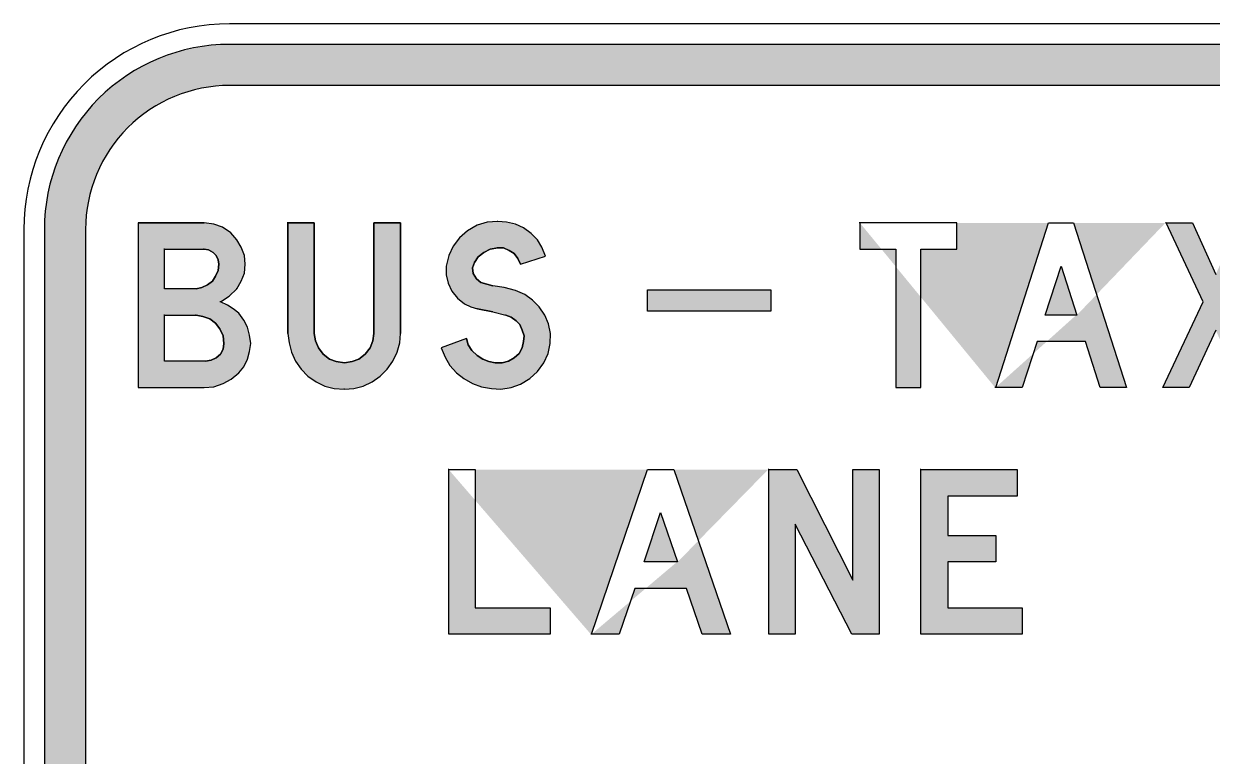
# Model space of a CAD drawing. Extents: x 135 to 315, y 107 to 271.
# Drawn here: x 134.8 to 250.3, y 200.1 to 271.3 of the extents above; entities that cross this region are included whole.
import ezdxf

# ---------------------------------------------------------------- set-up
doc = ezdxf.new("R2010")
doc.units = 0
doc.header["$MEASUREMENT"] = 0
doc.linetypes.add('CENTERX2', pattern=[101.6, 63.5, -12.7, 12.7, -12.7])
doc.layers.get('0').update_dxf_attribs({"linetype": 'CONTINUOUS'})
doc.layers.add('T25', color=1, linetype='CONTINUOUS')
doc.layers.add('T35', color=3, linetype='CONTINUOUS')

msp = doc.modelspace()

# ---------------------------------------------------------------- hatches: boundary and pattern name
at = {"layer": 'T25', "linetype": 'CENTERX2'}
h = msp.add_hatch(color=256, dxfattribs=at)
edge = h.paths.add_edge_path(flags=16)
edge.add_line((154.82, 157.31), (294.82, 157.31))
edge.add_arc((294.82, 171.31), 14, 270, 360)
edge.add_line((308.82, 171.31), (308.82, 251.31))
edge.add_arc((294.82, 251.31), 14, 0, 90)
edge.add_line((294.82, 265.31), (154.82, 265.31))
edge.add_arc((154.82, 251.31), 14, 90, 180)
edge.add_line((140.82, 251.31), (140.82, 171.31))
edge.add_arc((154.82, 171.31), 14, 180, 270)
edge = h.paths.add_edge_path()
edge.add_line((154.82, 153.31), (294.82, 153.31))
edge.add_arc((294.82, 171.31), 18, 270, 360)
edge.add_line((312.82, 171.31), (312.82, 251.31))
edge.add_arc((294.82, 251.31), 18, 0, 90)
edge.add_line((294.82, 269.31), (154.82, 269.31))
edge.add_arc((154.82, 251.31), 18, 90, 180)
edge.add_line((136.82, 251.31), (136.82, 171.31))
edge.add_arc((154.82, 171.31), 18, 180, 270)
h = msp.add_hatch(color=256, dxfattribs=at)
h.paths.add_polyline_path([(155.16, 243.58), (154.61, 243.95), (153.94, 244.26), (154.79, 244.81), (155.53, 245.54), (155.95, 246.27), (156.26, 247.07), (156.32, 247.92), (156.26, 248.78), (155.95, 249.57), (155.53, 250.3), (154.92, 250.98), (154.12, 251.53), (153.27, 251.83), (152.35, 251.95), (152.29, 251.95), (145.94, 251.95), (145.94, 235.95), (152.35, 235.95), (153.27, 236.01), (154.18, 236.32), (154.98, 236.74), (155.71, 237.35), (156.2, 237.96), (156.57, 238.7), (156.75, 239.43), (156.87, 240.22), (156.75, 241.02), (156.57, 241.81), (156.2, 242.49), (155.71, 243.16)])
h.paths.add_polyline_path([(148.5, 242.97), (151.56, 242.97), (152.23, 242.85), (152.9, 242.61), (153.45, 242.18), (153.88, 241.63), (154.18, 240.96), (154.24, 240.22), (154.18, 239.68), (153.94, 239.19), (153.51, 238.82), (153.02, 238.58), (152.47, 238.51), (148.5, 238.51)], flags=16)
h.paths.add_polyline_path([(148.5, 245.54), (148.5, 249.39), (152.35, 249.39), (152.78, 249.33), (153.21, 249.08), (153.51, 248.78), (153.69, 248.35), (153.76, 247.92), (153.69, 247.31), (153.45, 246.76), (153.14, 246.27), (152.66, 245.91), (152.11, 245.66), (151.56, 245.54)], flags=16)
h.paths.add_polyline_path([(163.04, 251.95), (160.47, 251.95), (160.47, 241.2), (160.6, 240.29), (160.84, 239.37), (161.21, 238.51), (161.76, 237.72), (162.43, 237.05), (163.22, 236.5), (164.08, 236.07), (164.99, 235.83), (165.97, 235.77), (166.89, 235.83), (167.8, 236.07), (168.66, 236.5), (169.45, 237.05), (170.13, 237.72), (170.68, 238.51), (171.1, 239.37), (171.35, 240.29), (171.41, 241.2), (171.41, 251.95), (168.84, 251.95), (168.84, 241.2), (168.72, 240.47), (168.48, 239.8), (167.99, 239.19), (167.38, 238.7), (166.71, 238.45), (165.97, 238.33), (165.18, 238.45), (164.51, 238.7), (163.9, 239.19), (163.47, 239.8), (163.16, 240.47), (163.04, 241.2)])
h.paths.add_polyline_path([(184.91, 243.77), (184.24, 244.44), (183.5, 244.99), (182.59, 245.36), (181.49, 245.66), (180.39, 245.84), (179.23, 246.15), (178.8, 246.52), (178.49, 247.01), (178.43, 247.56), (178.62, 248.1), (178.98, 248.65), (179.53, 249.08), (180.14, 249.39), (180.88, 249.51), (181.43, 249.51), (181.98, 249.27), (182.47, 248.96), (182.83, 248.47), (183.08, 247.92), (185.52, 248.72), (185.15, 249.57), (184.73, 250.3), (184.11, 250.91), (183.38, 251.46), (182.59, 251.83), (181.73, 252.01), (180.88, 252.08), (179.84, 252.01), (178.86, 251.71), (177.94, 251.16), (177.15, 250.49), (176.54, 249.69), (176.11, 248.78), (175.87, 247.74), (175.87, 246.88), (176.05, 246.09), (176.42, 245.29), (176.97, 244.62), (177.64, 244.07), (178.25, 243.77), (178.92, 243.58), (180.39, 243.28), (181.67, 242.97), (182.16, 242.79), (182.65, 242.42), (183.01, 242.06), (183.26, 241.51), (183.44, 240.96), (183.38, 240.41), (183.26, 239.8), (182.95, 239.25), (182.47, 238.82), (181.92, 238.51), (181.3, 238.33), (181.24, 238.33), (180.63, 238.33), (180.02, 238.45), (179.41, 238.7), (178.86, 239.06), (178.37, 239.55), (178.01, 240.1), (177.82, 240.71), (175.38, 239.8), (175.75, 238.88), (176.23, 238.09), (176.85, 237.35), (177.58, 236.8), (178.43, 236.32), (179.29, 236.01), (180.27, 235.83), (181.18, 235.77), (182.16, 235.95), (183.08, 236.25), (183.99, 236.8), (184.73, 237.48), (185.34, 238.33), (185.76, 239.25), (185.95, 240.22), (186.01, 241.2), (185.82, 242.12), (185.46, 242.97)])
h = msp.add_hatch(color=256, dxfattribs=at)
h.paths.add_polyline_path([(259.55, 235.95), (259.55, 251.95), (262, 251.95), (262, 235.95)])
h.paths.add_polyline_path([(249.41, 244.26), (245.81, 251.95), (248.37, 251.95), (250.64, 246.94), (252.9, 251.95), (255.46, 251.95), (251.86, 244.26), (255.77, 235.95), (253.2, 235.95), (250.64, 241.51), (248.07, 235.95), (245.5, 235.95)])
h.paths.add_polyline_path([(235.61, 247.74), (237.14, 242.97), (234.08, 242.97)], flags=17)
h.paths.add_polyline_path([(231.82, 235.95), (229.26, 235.95), (234.39, 251.95), (236.83, 251.95), (241.96, 235.95), (239.4, 235.95), (237.99, 240.41), (233.29, 240.41)])
h.paths.add_polyline_path([(225.47, 251.95), (216.06, 251.95), (216.06, 249.39), (219.54, 249.39), (219.54, 235.95), (221.99, 235.95), (221.99, 249.39), (225.47, 249.39)])
edge = h.paths.add_edge_path()
edge.add_line((259.55, 251.95), (259.49, 251.95))
edge.add_line((245.81, 251.95), (245.75, 251.95))
edge.add_line((237.14, 242.97), (237.07, 242.97))
edge.add_line((229.26, 235.95), (229.19, 235.95))
edge.add_line((216.06, 251.95), (216, 251.95))
h = msp.add_hatch(color=256, dxfattribs=at)
h.paths.add_polyline_path([(186.02, 192.17), (195.02, 192.17), (195.02, 190.1), (186.02, 190.1)], flags=17)
h.paths.add_polyline_path([(195.42, 245.42), (207.42, 245.42), (207.42, 243.35), (195.42, 243.35)])
h.paths.add_polyline_path([(159.68, 167.78), (159.68, 179.75), (161.64, 179.75), (164.14, 173.03), (166.64, 179.75), (168.54, 179.75), (168.54, 167.78), (166.77, 167.78), (166.77, 174.74), (164.14, 167.78), (161.51, 174.74), (161.51, 167.78)])
h.paths.add_polyline_path([(182.1, 167.78), (182.1, 179.75), (183.99, 179.75), (187.84, 171.75), (187.84, 179.75), (189.67, 179.75), (189.67, 167.78), (187.78, 167.78), (183.87, 175.78), (183.87, 167.78)])
h.paths.add_polyline_path([(206.41, 179.75), (199.69, 179.75), (199.69, 177.86), (202.2, 177.86), (202.2, 167.78), (203.91, 167.78), (203.91, 177.86), (206.41, 177.86)])
h.paths.add_polyline_path([(227.06, 167.78), (227.06, 179.75), (233.84, 179.75), (233.84, 177.86), (228.83, 177.86), (228.83, 174.99), (232.07, 174.99), (232.07, 173.03), (228.83, 173.03), (228.83, 167.78)])
h.paths.add_polyline_path([(246.66, 167.78), (246.66, 179.75), (248.44, 179.75), (248.44, 167.78)])
h.paths.add_polyline_path([(251.73, 185.74), (251.73, 193.74), (253.08, 193.74), (254.79, 189.28), (256.5, 193.74), (257.84, 193.74), (257.84, 185.74), (256.56, 185.74), (256.56, 190.38), (254.79, 185.74), (253.02, 190.38), (253.02, 185.74)])
edge = h.paths.add_edge_path()
edge.add_line((159.68, 179.75), (159.62, 179.75))
edge.add_line((182.1, 179.75), (182.04, 179.75))
edge.add_line((199.69, 179.75), (199.63, 179.75))
edge.add_line((227.06, 179.75), (227, 179.75))
edge.add_line((246.66, 179.75), (246.6, 179.75))
edge.add_line((251.73, 193.74), (251.67, 193.74))
h = msp.add_hatch(color=256, dxfattribs=at)
h.paths.add_polyline_path([(221.99, 211.94), (221.99, 227.95), (231.33, 227.95), (231.33, 225.38), (224.61, 225.38), (224.61, 221.53), (229.26, 221.53), (229.26, 218.97), (224.61, 218.97), (224.61, 214.51), (231.82, 214.51), (231.82, 211.94)])
h.paths.add_polyline_path([(207.2, 211.94), (207.2, 227.95), (209.95, 227.95), (215.39, 217.2), (215.39, 227.95), (217.95, 227.95), (217.95, 211.94), (215.27, 211.94), (209.77, 222.63), (209.77, 211.94)])
h.paths.add_polyline_path([(196.7, 223.79), (198.35, 218.97), (195.11, 218.97)], flags=17)
h.paths.add_polyline_path([(192.67, 211.94), (189.98, 211.94), (195.41, 227.95), (197.98, 227.95), (203.48, 211.94), (200.73, 211.94), (199.2, 216.4), (194.19, 216.4)])
h.paths.add_polyline_path([(176.11, 211.94), (176.11, 227.95), (178.68, 227.95), (178.68, 214.51), (185.95, 214.51), (185.95, 211.94)])
edge = h.paths.add_edge_path()
edge.add_line((221.99, 227.95), (221.93, 227.95))
edge.add_line((207.2, 227.95), (207.14, 227.95))
edge.add_line((198.35, 218.97), (198.29, 218.97))
edge.add_line((189.98, 211.94), (189.92, 211.94))
edge.add_line((176.11, 227.95), (176.05, 227.95))
h.paths.add_polyline_path([(200.47, 133.33), (207.37, 133.33), (207.37, 128.83), (200.47, 128.83)], flags=9)

# ---------------------------------------------------------------- linework, layer by layer
at = {"color": 1}
for p, q in [((145.94, 251.95), (152.35, 251.95)), ((145.94, 251.95), (145.94, 235.95)), ((152.35, 251.95), (152.29, 251.95)), ((152.35, 251.95), (152.29, 251.95)), ((153.27, 251.83), (152.35, 251.95)), ((154.12, 251.53), (153.27, 251.83)), ((160.47, 251.95), (160.41, 251.95)), ((160.47, 251.95), (163.04, 251.95)), ((160.47, 241.2), (160.47, 251.95)), ((163.04, 251.95), (163.04, 241.2)), ((168.84, 241.2), (168.84, 251.95)), ((168.84, 251.95), (171.41, 251.95)), ((171.41, 251.95), (171.41, 241.2)), ((179.84, 252.01), (178.86, 251.71)), ((180.88, 252.08), (179.84, 252.01)), ((180.88, 252.08), (180.82, 252.08)), ((181.73, 252.01), (180.88, 252.08)), ((182.59, 251.83), (181.73, 252.01)), ((183.38, 251.46), (182.59, 251.83)), ((216.06, 251.95), (216, 251.95)), ((216.06, 251.95), (216.06, 249.39)), ((225.47, 251.95), (216.06, 251.95)), ((225.47, 249.39), (225.47, 251.95)), ((229.26, 235.95), (234.39, 251.95)), ((234.39, 251.95), (236.83, 251.95)), ((236.83, 251.95), (241.96, 235.95)), ((245.81, 251.95), (245.75, 251.95)), ((245.81, 251.95), (248.37, 251.95)), ((249.41, 244.26), (245.81, 251.95)), ((248.37, 251.95), (250.64, 246.94)), ((154.92, 250.98), (154.12, 251.53)), ((155.53, 250.3), (154.92, 250.98)), ((177.94, 251.16), (177.15, 250.49)), ((178.86, 251.71), (177.94, 251.16)), ((184.11, 250.91), (183.38, 251.46)), ((184.73, 250.3), (184.11, 250.91)), ((155.53, 250.3), (155.47, 250.3)), ((155.95, 249.57), (155.53, 250.3)), ((156.26, 248.78), (155.95, 249.57)), ((176.54, 249.69), (176.11, 248.78)), ((177.15, 250.49), (176.54, 249.69)), ((180.88, 249.51), (180.14, 249.39)), ((180.88, 249.51), (180.82, 249.51)), ((181.43, 249.51), (180.88, 249.51)), ((181.98, 249.27), (181.43, 249.51)), ((185.15, 249.57), (184.73, 250.3)), ((185.52, 248.72), (185.15, 249.57)), ((148.5, 249.39), (148.44, 249.39)), ((148.5, 249.39), (152.35, 249.39)), ((148.5, 245.54), (148.5, 249.39)), ((152.35, 249.39), (152.29, 249.39)), ((152.35, 249.39), (152.29, 249.39)), ((152.78, 249.33), (152.35, 249.39)), ((153.21, 249.08), (152.78, 249.33)), ((153.51, 248.78), (153.21, 249.08)), ((153.69, 248.35), (153.51, 248.78)), ((153.76, 247.92), (153.69, 248.35)), ((156.32, 247.92), (156.26, 248.78)), ((176.11, 248.78), (175.87, 247.74)), ((178.98, 248.65), (178.62, 248.1)), ((179.53, 249.08), (178.98, 248.65)), ((180.14, 249.39), (179.53, 249.08)), ((182.47, 248.96), (181.98, 249.27)), ((182.83, 248.47), (182.47, 248.96)), ((183.08, 247.92), (182.83, 248.47)), ((183.08, 247.92), (185.52, 248.72)), ((216.06, 249.39), (219.54, 249.39)), ((219.54, 249.39), (219.54, 235.95)), ((221.99, 235.95), (221.99, 249.39)), ((221.99, 249.39), (225.47, 249.39)), ((153.45, 246.76), (153.69, 247.31)), ((153.69, 247.31), (153.76, 247.92)), ((153.76, 247.92), (153.69, 247.92)), ((156.26, 247.07), (156.32, 247.92)), ((175.87, 247.74), (175.87, 246.88)), ((178.62, 248.1), (178.43, 247.56)), ((178.43, 247.56), (178.49, 247.01)), ((178.62, 248.1), (178.56, 248.1)), ((234.08, 242.97), (235.61, 247.74)), ((235.61, 247.74), (237.14, 242.97)), ((152.66, 245.91), (153.14, 246.27)), ((153.14, 246.27), (153.45, 246.76)), ((155.53, 245.54), (155.95, 246.27)), ((155.95, 246.27), (156.26, 247.07)), ((175.87, 246.88), (176.05, 246.09)), ((176.05, 246.09), (176.42, 245.29)), ((178.49, 247.01), (178.8, 246.52)), ((178.8, 246.52), (179.23, 246.15)), ((179.23, 246.15), (179.17, 246.15)), ((179.23, 246.15), (180.39, 245.84)), ((151.56, 245.54), (148.5, 245.54)), ((151.56, 245.54), (152.11, 245.66)), ((152.11, 245.66), (152.66, 245.91)), ((154.79, 244.81), (155.53, 245.54)), ((155.53, 245.54), (155.47, 245.54)), ((176.42, 245.29), (176.97, 244.62)), ((180.39, 245.84), (180.33, 245.84)), ((180.39, 245.84), (180.33, 245.84)), ((181.49, 245.66), (180.39, 245.84)), ((182.59, 245.36), (181.49, 245.66)), ((183.5, 244.99), (182.59, 245.36)), ((184.24, 244.44), (183.5, 244.99)), ((153.94, 244.26), (153.88, 244.26)), ((153.94, 244.26), (154.79, 244.81)), ((154.61, 243.95), (153.94, 244.26)), ((155.16, 243.58), (154.61, 243.95)), ((176.97, 244.62), (177.64, 244.07)), ((177.64, 244.07), (178.25, 243.77)), ((178.25, 243.77), (178.92, 243.58)), ((184.91, 243.77), (184.24, 244.44)), ((185.46, 242.97), (184.91, 243.77)), ((245.5, 235.95), (249.41, 244.26)), ((148.5, 242.97), (148.44, 242.97)), ((148.5, 242.97), (151.56, 242.97)), ((148.5, 238.51), (148.5, 242.97)), ((151.56, 242.97), (151.5, 242.97)), ((151.56, 242.97), (151.5, 242.97)), ((152.23, 242.85), (151.56, 242.97)), ((152.9, 242.61), (152.23, 242.85)), ((153.45, 242.18), (152.9, 242.61)), ((155.71, 243.16), (155.16, 243.58)), ((156.2, 242.49), (155.71, 243.16)), ((178.92, 243.58), (178.86, 243.58)), ((178.92, 243.58), (178.86, 243.58)), ((180.39, 243.28), (178.92, 243.58)), ((180.39, 243.28), (181.67, 242.97)), ((181.67, 242.97), (181.61, 242.97)), ((181.67, 242.97), (181.61, 242.97)), ((182.16, 242.79), (181.67, 242.97)), ((182.65, 242.42), (182.16, 242.79)), ((185.82, 242.12), (185.46, 242.97)), ((237.14, 242.97), (234.08, 242.97)), ((237.14, 242.97), (237.07, 242.97)), ((153.88, 241.63), (153.45, 242.18)), ((154.18, 240.96), (153.88, 241.63)), ((156.57, 241.81), (156.2, 242.49)), ((156.75, 241.02), (156.57, 241.81)), ((183.01, 242.06), (182.65, 242.42)), ((183.26, 241.51), (183.01, 242.06)), ((183.44, 240.96), (183.26, 241.51)), ((186.01, 241.2), (185.82, 242.12)), ((250.64, 241.51), (248.07, 235.95)), ((154.24, 240.22), (154.18, 240.96)), ((154.18, 239.68), (154.24, 240.22)), ((154.24, 240.22), (154.18, 240.22)), ((156.87, 240.22), (156.75, 241.02)), ((156.75, 239.43), (156.87, 240.22)), ((160.47, 241.2), (160.6, 240.29)), ((160.6, 240.29), (160.84, 239.37)), ((163.04, 241.2), (163.16, 240.47)), ((163.16, 240.47), (163.47, 239.8)), ((168.48, 239.8), (168.72, 240.47)), ((168.72, 240.47), (168.84, 241.2)), ((171.1, 239.37), (171.35, 240.29)), ((171.41, 241.2), (171.35, 241.2)), ((171.35, 240.29), (171.41, 241.2)), ((171.41, 241.2), (171.35, 241.2)), ((177.82, 240.71), (175.38, 239.8)), ((177.82, 240.71), (178.01, 240.1)), ((183.26, 239.8), (183.38, 240.41)), ((183.38, 240.41), (183.32, 240.41)), ((183.38, 240.41), (183.44, 240.96)), ((185.76, 239.25), (185.95, 240.22)), ((185.95, 240.22), (186.01, 241.2)), ((233.29, 240.41), (231.82, 235.95)), ((237.99, 240.41), (233.29, 240.41)), ((239.4, 235.95), (237.99, 240.41)), ((153.51, 238.82), (153.94, 239.19)), ((153.94, 239.19), (154.18, 239.68)), ((156.57, 238.7), (156.75, 239.43)), ((160.84, 239.37), (161.21, 238.51)), ((163.47, 239.8), (163.9, 239.19)), ((163.9, 239.19), (164.51, 238.7)), ((167.38, 238.7), (167.99, 239.19)), ((167.99, 239.19), (168.48, 239.8)), ((170.68, 238.51), (171.1, 239.37)), ((175.38, 239.8), (175.75, 238.88)), ((178.01, 240.1), (178.37, 239.55)), ((178.37, 239.55), (178.86, 239.06)), ((178.86, 239.06), (179.41, 238.7)), ((182.47, 238.82), (182.95, 239.25)), ((182.95, 239.25), (183.26, 239.8)), ((185.34, 238.33), (185.76, 239.25)), ((152.47, 238.51), (148.5, 238.51)), ((152.47, 238.51), (153.02, 238.58)), ((153.02, 238.58), (153.51, 238.82)), ((155.71, 237.35), (156.2, 237.96)), ((156.2, 237.96), (156.57, 238.7)), ((161.21, 238.51), (161.76, 237.72)), ((164.51, 238.7), (165.18, 238.45)), ((165.18, 238.45), (165.97, 238.33)), ((165.97, 238.33), (166.71, 238.45)), ((166.71, 238.45), (167.38, 238.7)), ((170.13, 237.72), (170.68, 238.51)), ((175.75, 238.88), (176.23, 238.09)), ((176.23, 238.09), (176.85, 237.35)), ((179.41, 238.7), (180.02, 238.45)), ((180.02, 238.45), (180.63, 238.33)), ((180.63, 238.33), (181.3, 238.33)), ((181.3, 238.33), (181.24, 238.33)), ((181.3, 238.33), (181.92, 238.51)), ((181.92, 238.51), (182.47, 238.82)), ((184.73, 237.48), (185.34, 238.33)), ((154.18, 236.32), (154.98, 236.74)), ((154.98, 236.74), (155.71, 237.35)), ((161.76, 237.72), (162.43, 237.05)), ((162.43, 237.05), (163.22, 236.5)), ((168.66, 236.5), (169.45, 237.05)), ((169.45, 237.05), (170.13, 237.72)), ((176.85, 237.35), (177.58, 236.8)), ((177.58, 236.8), (178.43, 236.32)), ((183.08, 236.25), (183.99, 236.8)), ((183.99, 236.8), (184.73, 237.48)), ((145.94, 235.95), (152.35, 235.95)), ((152.35, 235.95), (153.27, 236.01)), ((153.27, 236.01), (154.18, 236.32)), ((163.22, 236.5), (164.08, 236.07)), ((164.08, 236.07), (164.99, 235.83)), ((164.99, 235.83), (165.97, 235.77)), ((165.97, 235.77), (165.91, 235.77)), ((165.97, 235.77), (166.89, 235.83)), ((166.89, 235.83), (167.8, 236.07)), ((167.8, 236.07), (168.66, 236.5)), ((178.43, 236.32), (179.29, 236.01)), ((179.29, 236.01), (180.27, 235.83)), ((180.27, 235.83), (181.18, 235.77)), ((181.18, 235.77), (182.16, 235.95)), ((182.16, 235.95), (183.08, 236.25)), ((219.54, 235.95), (221.99, 235.95)), ((229.26, 235.95), (229.19, 235.95)), ((231.82, 235.95), (229.26, 235.95)), ((241.96, 235.95), (239.4, 235.95)), ((248.07, 235.95), (245.5, 235.95)), ((176.11, 227.95), (176.05, 227.95)), ((176.11, 227.95), (178.68, 227.95)), ((176.11, 211.94), (176.11, 227.95)), ((178.68, 227.95), (178.68, 214.51)), ((189.98, 211.94), (195.41, 227.95)), ((195.41, 227.95), (197.98, 227.95)), ((197.98, 227.95), (203.48, 211.94)), ((207.2, 227.95), (207.14, 227.95)), ((207.2, 227.95), (209.95, 227.95)), ((207.2, 211.94), (207.2, 227.95)), ((209.95, 227.95), (215.39, 217.2)), ((215.39, 217.2), (215.39, 227.95)), ((215.39, 227.95), (217.95, 227.95)), ((217.95, 227.95), (217.95, 211.94)), ((221.99, 227.95), (221.93, 227.95)), ((221.99, 227.95), (231.33, 227.95)), ((221.99, 211.94), (221.99, 227.95)), ((231.33, 227.95), (231.33, 225.38)), ((231.33, 225.38), (224.61, 225.38)), ((224.61, 225.38), (224.61, 221.53)), ((195.11, 218.97), (196.7, 223.79)), ((196.7, 223.79), (198.35, 218.97)), ((215.27, 211.94), (209.77, 222.63)), ((209.77, 222.63), (209.77, 211.94)), ((224.61, 221.53), (229.26, 221.53)), ((229.26, 221.53), (229.26, 218.97)), ((198.35, 218.97), (195.11, 218.97)), ((198.35, 218.97), (198.29, 218.97)), ((229.26, 218.97), (224.61, 218.97)), ((224.61, 218.97), (224.61, 214.51)), ((194.19, 216.4), (192.67, 211.94)), ((199.2, 216.4), (194.19, 216.4)), ((200.73, 211.94), (199.2, 216.4)), ((178.68, 214.51), (185.95, 214.51)), ((185.95, 214.51), (185.95, 211.94)), ((224.61, 214.51), (231.82, 214.51)), ((231.82, 214.51), (231.82, 211.94)), ((185.95, 211.94), (176.11, 211.94)), ((189.98, 211.94), (189.92, 211.94)), ((192.67, 211.94), (189.98, 211.94)), ((203.48, 211.94), (200.73, 211.94)), ((209.77, 211.94), (207.2, 211.94)), ((217.95, 211.94), (215.27, 211.94)), ((231.82, 211.94), (221.99, 211.94))]:
    msp.add_line(p, q, dxfattribs=at)
at = {"layer": 'T25', "linetype": 'CENTERX2'}
for points in [[(155.16, 243.58), (154.61, 243.95), (153.94, 244.26), (154.79, 244.81), (155.53, 245.54), (155.95, 246.27), (156.26, 247.07), (156.32, 247.92), (156.26, 248.78), (155.95, 249.57), (155.53, 250.3), (154.92, 250.98), (154.12, 251.53), (153.27, 251.83), (152.35, 251.95), (152.29, 251.95), (145.94, 251.95), (145.94, 235.95), (152.35, 235.95), (153.27, 236.01), (154.18, 236.32), (154.98, 236.74), (155.71, 237.35), (156.2, 237.96), (156.57, 238.7), (156.75, 239.43), (156.87, 240.22), (156.75, 241.02), (156.57, 241.81), (156.2, 242.49), (155.71, 243.16)], [(163.04, 251.95), (160.47, 251.95), (160.47, 241.2), (160.6, 240.29), (160.84, 239.37), (161.21, 238.51), (161.76, 237.72), (162.43, 237.05), (163.22, 236.5), (164.08, 236.07), (164.99, 235.83), (165.97, 235.77), (166.89, 235.83), (167.8, 236.07), (168.66, 236.5), (169.45, 237.05), (170.13, 237.72), (170.68, 238.51), (171.1, 239.37), (171.35, 240.29), (171.41, 241.2), (171.41, 251.95), (168.84, 251.95), (168.84, 241.2), (168.72, 240.47), (168.48, 239.8), (167.99, 239.19), (167.38, 238.7), (166.71, 238.45), (165.97, 238.33), (165.18, 238.45), (164.51, 238.7), (163.9, 239.19), (163.47, 239.8), (163.16, 240.47), (163.04, 241.2)], [(184.91, 243.77), (184.24, 244.44), (183.5, 244.99), (182.59, 245.36), (181.49, 245.66), (180.39, 245.84), (179.23, 246.15), (178.8, 246.52), (178.49, 247.01), (178.43, 247.56), (178.62, 248.1), (178.98, 248.65), (179.53, 249.08), (180.14, 249.39), (180.88, 249.51), (181.43, 249.51), (181.98, 249.27), (182.47, 248.96), (182.83, 248.47), (183.08, 247.92), (185.52, 248.72), (185.15, 249.57), (184.73, 250.3), (184.11, 250.91), (183.38, 251.46), (182.59, 251.83), (181.73, 252.01), (180.88, 252.08), (179.84, 252.01), (178.86, 251.71), (177.94, 251.16), (177.15, 250.49), (176.54, 249.69), (176.11, 248.78), (175.87, 247.74), (175.87, 246.88), (176.05, 246.09), (176.42, 245.29), (176.97, 244.62), (177.64, 244.07), (178.25, 243.77), (178.92, 243.58), (180.39, 243.28), (181.67, 242.97), (182.16, 242.79), (182.65, 242.42), (183.01, 242.06), (183.26, 241.51), (183.44, 240.96), (183.38, 240.41), (183.26, 239.8), (182.95, 239.25), (182.47, 238.82), (181.92, 238.51), (181.3, 238.33), (181.24, 238.33), (180.63, 238.33), (180.02, 238.45), (179.41, 238.7), (178.86, 239.06), (178.37, 239.55), (178.01, 240.1), (177.82, 240.71), (175.38, 239.8), (175.75, 238.88), (176.23, 238.09), (176.85, 237.35), (177.58, 236.8), (178.43, 236.32), (179.29, 236.01), (180.27, 235.83), (181.18, 235.77), (182.16, 235.95), (183.08, 236.25), (183.99, 236.8), (184.73, 237.48), (185.34, 238.33), (185.76, 239.25), (185.95, 240.22), (186.01, 241.2), (185.82, 242.12), (185.46, 242.97)], [(148.5, 245.54), (148.5, 249.39), (152.35, 249.39), (152.78, 249.33), (153.21, 249.08), (153.51, 248.78), (153.69, 248.35), (153.76, 247.92), (153.69, 247.31), (153.45, 246.76), (153.14, 246.27), (152.66, 245.91), (152.11, 245.66), (151.56, 245.54)], [(195.42, 245.42), (207.42, 245.42), (207.42, 243.35), (195.42, 243.35)], [(148.5, 242.97), (151.56, 242.97), (152.23, 242.85), (152.9, 242.61), (153.45, 242.18), (153.88, 241.63), (154.18, 240.96), (154.24, 240.22), (154.18, 239.68), (153.94, 239.19), (153.51, 238.82), (153.02, 238.58), (152.47, 238.51), (148.5, 238.51)]]:
    msp.add_lwpolyline(points, close=True, dxfattribs=at)
at = {"layer": 'T35', "linetype": 'CONTINUOUS'}
for points in [[(154.82, 151.31), (294.82, 151.31, 0.414214), (314.82, 171.31), (314.82, 251.31, 0.414214), (294.82, 271.31), (154.82, 271.31, 0.414214), (134.82, 251.31), (134.82, 171.31, 0.414214)], [(154.82, 153.31), (294.82, 153.31, 0.414214), (312.82, 171.31), (312.82, 251.31, 0.414214), (294.82, 269.31), (154.82, 269.31, 0.414214), (136.82, 251.31), (136.82, 171.31, 0.414214)], [(154.82, 157.31), (294.82, 157.31, 0.414214), (308.82, 171.31), (308.82, 251.31, 0.414214), (294.82, 265.31), (154.82, 265.31, 0.414214), (140.82, 251.31), (140.82, 171.31, 0.414214)]]:
    msp.add_lwpolyline(points, format="xyb", close=True, dxfattribs=at)

doc.saveas('drawing.dxf')
